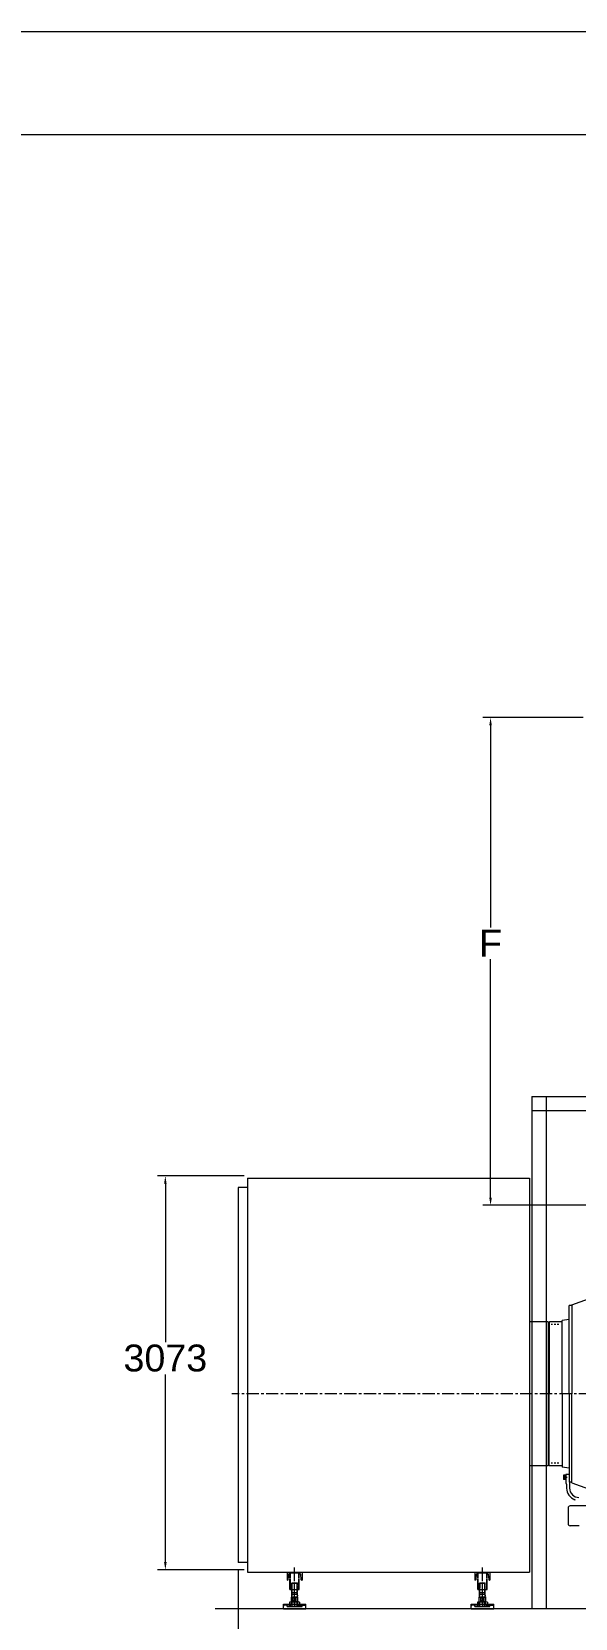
# Model space of a CAD drawing. Header units: millimetres. Extents: x -186 to 966092, y 1050 to 737262.
# Drawn here: x 326237 to 433835, y 422723 to 737262 of the extents above; entities that cross this region are included whole.
import ezdxf
from ezdxf.enums import TextEntityAlignment as Align

# ---------------------------------------------------------------- set-up
doc = ezdxf.new("R2010")
doc.units = ezdxf.units.MM
doc.header["$LTSCALE"] = 25.4
for name, pattern in [('ACAD_ISO04W100', [30, 24, -3, 0, -3]), ('CENTER', [50.8, 31.75, -6.35, 6.35, -6.35]), ('EB_DASH', [6, 3, -3]), ('EB_DASHDOTDOT', [45, 30, -3, 3, -3, 3, -3])]:
    doc.linetypes.add(name, pattern=pattern)
doc.layers.get('Defpoints').update_dxf_attribs({"lineweight": 5})
for name, color, linetype, lineweight in [('CAXA1', 5, 'CENTER', 5), ('CAXAEB0', 7, 'Continuous', 5), ('Title Block', 7, 'Continuous', 5)]:
    doc.layers.add(name, color=color, linetype=linetype, lineweight=lineweight)
doc.styles.add('ACANSTS', font='romans.shx', dxfattribs={"height": 25.4})
doc.styles.add('Roman', font='arial.ttf')
doc.styles.get("Standard").update_dxf_attribs({"font": 'arial.ttf'})
doc.dimstyles.new('ISO-25', dxfattribs={"dimscale": 30, "dimtxt": 38.1, "dimasz": 38.1, "dimexe": 50.8, "dimexo": 50.8, "dimgap": 15.875, "dimtad": 1, "dimtih": 1, "dimtoh": 1, "dimdec": 1, "dimlfac": 0.03937, "dimdsep": 46, "dimtxsty": 'Standard', "dimcen": 63.5, "dimclrd": 7, "dimclre": 7, "dimclrt": 7, "dimadec": 0, "dimazin": 0, "dimtfac": 1, "dimtdec": 1, "dimtmove": 0, "dimatfit": 3, "dimfxl": 25.4, "dimlwd": 5, "dimlwe": 5, "dimarcsym": 0})

# ---------------------------------------------------------------- blocks, each defined once
blk = doc.blocks.new('LONE STAR BLOWER TITLE BLOCK (SIZE A)')
at = {"layer": 'Title Block', "lineweight": 15}
for p, q in [((600.08, 457.2), (0, 457.2)), ((587.38, 444.5), (12.7, 444.5)), ((587.38, 444.5), (12.7, 444.5))]:
    blk.add_line(p, q, dxfattribs=at)
at = {"layer": 'Title Block', "lineweight": 15, "style": 'ACANSTS'}
for tag, p, height in [('DRAWN_BY', (375.45, 58.16), 3.43), ('DRAWN_DATE', (402.66, 58.47), 3.43), ('DRAWING_SUBTITLE', (450.18, 50.21), 5.14), ('CHECKED_BY', (376.02, 49.37), 3.43), ('CHECK_DATE', (402.18, 49.5), 3.43), ('ENGINEER', (375.87, 40.95), 3.43), ('ENG_DATE', (401.95, 40.92), 3.43), ('DRAWING_SUBTITLE', (450.12, 39.35), 5.14), ('MANUFACTURING', (375.76, 32.38), 3.43), ('MFG_DATE', (401.98, 32.46), 3.43), ('CONTROL', (375.76, 23.81), 3.43), ('CONTROL_DATE', (401.98, 23.88), 3.43), ('CAGE_CODE', (455.36, 23.27), 3.43), ('MODEL_FILE_NAME', (230.14, 15.52), 3.43), ('APPROVED_BY', (375.47, 14.54), 3.43), ('APPROVAL_DATE', (401.77, 14.47), 3.43)]:
    blk.add_attdef(tag, p, '', height=height, dxfattribs=at)
at = {"layer": 'Title Block', "lineweight": 15, "style": 'Roman', "flags": 8}
for tag, height, p in [('DWG_NUMBER', 7.14, (484.29, 29.15)), ('SCALE', 3.43, (459.83, 17.88)), ('SHEETNUMBER', 3.43, (539.89, 17.88)), ('TOTA_SHEETS', 3.43, (556.11, 17.82))]:
    blk.add_attdef(tag, text='', height=height, dxfattribs=at).set_placement(p, align=Align.TOP_LEFT)
at = {"layer": 'Title Block', "lineweight": 15, "style": 'ACANSTS'}
blk.add_attdef('REVISION', text='', height=3.43, dxfattribs=at).set_placement((580.38, 22.69), align=Align.CENTER)
blk = doc.blocks.new('*D241')
at = {"color": 7, "linetype": 'Continuous', "lineweight": 5, "transparency": 16777216}
for p, q in [((368313, 510425), (351158, 510425)), ((352682, 508901), (352682, 477486)), ((352682, 433860), (352682, 471083)), ((368313, 432336), (351158, 432336))]:
    blk.add_line(p, q, dxfattribs=at)
at = {"color": 7, "transparency": 16777216}
for points in [[(352428, 508901), (352936, 508901), (352682, 510425)], [(352428, 433860), (352936, 433860), (352682, 432336)]]:
    blk.add_solid(points, dxfattribs=at)
at = {"layer": 'Defpoints', "color": 0, "transparency": 16777216}
for p in [(369837, 510425), (352682, 432336), (369837, 432336)]:
    blk.add_point(p, dxfattribs=at)
at = {"color": 7, "lineweight": 5, "transparency": 16777216, "insert": (352682, 474285), "char_height": 5334, "attachment_point": 5, "style": 'Roman'}
blk.add_mtext('3073', dxfattribs=at)
blk = doc.blocks.new('*D243')
at = {"color": 7, "linetype": 'Continuous', "lineweight": 5, "transparency": 16777216}
for p, q in [((367099, 432231), (367099, 400606)), ((595450, 422931), (595450, 400606)), ((593926, 402130), (368623, 402130))]:
    blk.add_line(p, q, dxfattribs=at)
at = {"color": 7, "transparency": 16777216}
for points in [[(368623, 402384), (368623, 401876), (367099, 402130)], [(593926, 402384), (593926, 401876), (595450, 402130)]]:
    blk.add_solid(points, dxfattribs=at)
at = {"layer": 'Defpoints', "color": 0, "transparency": 16777216}
for p in [(367099, 433755), (595450, 424455), (367099, 402130)]:
    blk.add_point(p, dxfattribs=at)
at = {"color": 7, "lineweight": 5, "transparency": 16777216, "insert": (510360, 405364), "char_height": 5334, "attachment_point": 5, "style": 'Roman'}
blk.add_mtext('C', dxfattribs=at)
blk = doc.blocks.new('*D232')
at = {"color": 7, "linetype": 'Continuous', "lineweight": 5, "transparency": 16777216}
for p, q in [((435416, 601277), (415546, 601277)), ((417070, 599753), (417070, 559700)), ((417070, 506118), (417070, 553414)), ((445084, 504594), (415546, 504594))]:
    blk.add_line(p, q, dxfattribs=at)
at = {"color": 7, "transparency": 16777216}
for points in [[(416816, 599753), (417324, 599753), (417070, 601277)], [(416816, 506118), (417324, 506118), (417070, 504594)]]:
    blk.add_solid(points, dxfattribs=at)
at = {"layer": 'Defpoints', "color": 0, "transparency": 16777216}
for p in [(436940, 601277), (417070, 504594), (446608, 504594)]:
    blk.add_point(p, dxfattribs=at)
at = {"color": 7, "lineweight": 5, "transparency": 16777216, "insert": (417070, 556557), "char_height": 5334, "attachment_point": 5, "style": 'Roman'}
blk.add_mtext('F', dxfattribs=at)

msp = doc.modelspace()

# ---------------------------------------------------------------- linework, layer by layer
at = {"color": 7, "lineweight": 5}
for p, q in [((425269.81, 526188.07), (595449.81, 526188.07)), ((425269.81, 526188.07), (425269.81, 424588.07)), ((428063.81, 526188.07), (428063.81, 424588.07)), ((425269.81, 523394.07), (595449.81, 523394.07)), ((368958.01, 509985.92), (368958.01, 431896.16)), ((368958.01, 509985.92), (424761.81, 509985.92)), ((424761.81, 509985.92), (424761.81, 431896.16)), ((367098.73, 508126.64), (367098.73, 433755.44)), ((368958.01, 508126.64), (367098.73, 508126.64)), ((433174.04, 484876.67), (447407.85, 490057)), ((432645.16, 483677.06), (432645.16, 484736.9)), ((433174.04, 484736.9), (432645.16, 484736.9)), ((433174.04, 484876.67), (433174.04, 467222.48)), ((428480.37, 481483.16), (424761.81, 481483.16)), ((428480.37, 481483.16), (428480.37, 452961.8)), ((428740.67, 481483.16), (428666.3, 481408.79)), ((428666.3, 481408.79), (428666.3, 467222.48)), ((431269.29, 481483.16), (428740.67, 481483.16)), ((432645.16, 481947.53), (431269.29, 481766.36)), ((431269.29, 467222.48), (431269.29, 481756.65)), ((432645.16, 467222.48), (432645.16, 483677.06)), ((428666.3, 453036.17), (428666.3, 467222.48)), ((429932.88, 467222.48), (429932.88, 467222.59)), ((431269.29, 467222.48), (431269.29, 452678.6)), ((432645.14, 467222.48), (432645.17, 450433.23)), ((433174.04, 449568.29), (433174.04, 467222.48)), ((428480.37, 452961.8), (424761.81, 452961.8)), ((428740.67, 452961.8), (428666.3, 453036.17)), ((431269.29, 452961.8), (428740.67, 452961.8)), ((432645.16, 452497.43), (431269.29, 452678.6)), ((431529.59, 451065.37), (431529.59, 450247.29)), ((431901.45, 451065.37), (431529.59, 451065.37)), ((431901.45, 450855.83), (431529.59, 450855.83)), ((431901.45, 450456.83), (431529.59, 450456.83)), ((431901.45, 450247.29), (431529.59, 450247.29)), ((431901.45, 451065.37), (431901.45, 450247.29)), ((431901.45, 451013.84), (431975.82, 451013.84)), ((431975.82, 450636.72), (431901.45, 450702.77)), ((431975.82, 450608.5), (431901.45, 450674.55)), ((431901.45, 450298.81), (431975.82, 450298.81)), ((431975.82, 451214.14), (431975.82, 449429.17)), ((432645.16, 451214.13), (431975.82, 451214.14)), ((432645.17, 450433.23), (432645.16, 449708.06)), ((431975.82, 449429.17), (431975.82, 449429.17)), ((431975.82, 449429.17), (432013.01, 449429.17)), ((432124.56, 449317.61), (432124.56, 448536.72)), ((433174.04, 449708.06), (432645.16, 449708.06)), ((432719.53, 449708.06), (432719.53, 448536.72)), ((433174.04, 449568.29), (446292.28, 444793.97)), ((432440.64, 444632.23), (432440.64, 441424.78)), ((440156.65, 445004.08), (432812.5, 445004.08)), ((434644.71, 441052.92), (432812.5, 441052.92)), ((368958.01, 433755.44), (367098.73, 433755.44)), ((368958.01, 431896.16), (424761.81, 431896.16)), ((376792.39, 431896.16), (379767.24, 431896.16)), ((376792.39, 431896.16), (376792.39, 430297.18)), ((377032.62, 430431.12), (377133.74, 431442.35)), ((377429.75, 431710.23), (379129.88, 431710.23)), ((378279.81, 430185.62), (378279.81, 432007.72)), ((379425.89, 431442.35), (379527.01, 430431.12)), ((379767.24, 431896.16), (379767.24, 430297.18)), ((413977.99, 431896.16), (416952.84, 431896.16)), ((413977.99, 431896.16), (413977.99, 430297.18)), ((414218.22, 430431.12), (414319.34, 431442.35)), ((414615.35, 431710.23), (416315.48, 431710.23)), ((415465.41, 430185.62), (415465.41, 432007.72)), ((416611.49, 431442.35), (416712.61, 430431.12)), ((416952.84, 431896.16), (416952.84, 430297.18)), ((376884.61, 430297.18), (376792.39, 430297.18)), ((377350.17, 428430.29), (379209.45, 428430.29)), ((377703.44, 427860.4), (378856.19, 427860.4)), ((377722.03, 429676.97), (377796.4, 429751.34)), ((377722.03, 429676.97), (378837.6, 429676.97)), ((377722.03, 426967.95), (377722.03, 429676.97)), ((377792.48, 427487.27), (377796.4, 429751.34)), ((377796.4, 429751.34), (378763.23, 429751.34)), ((378837.6, 429676.97), (378763.23, 429751.34)), ((379675.02, 430297.18), (379767.24, 430297.18)), ((414070.21, 430297.18), (413977.99, 430297.18)), ((414535.77, 428430.29), (416395.05, 428430.29)), ((414889.04, 427860.4), (416041.79, 427860.4)), ((414907.63, 429676.97), (414982, 429751.34)), ((414907.63, 429676.97), (416023.2, 429676.97)), ((414907.63, 426967.95), (414907.63, 429676.97)), ((414978.08, 427487.27), (414982, 429751.34)), ((414982, 429751.34), (415948.83, 429751.34)), ((416023.2, 429676.97), (415948.83, 429751.34)), ((416860.62, 430297.18), (416952.84, 430297.18)), ((376048.68, 425517.71), (380510.95, 425517.71)), ((376048.68, 424588.07), (376048.68, 425517.71)), ((376048.68, 424588.07), (376048.68, 425108.67)), ((376792.39, 425294.6), (376234.61, 425294.6)), ((376792.39, 425071.48), (376792.39, 425517.71)), ((376792.39, 425517.71), (379767.24, 425517.71)), ((376792.39, 425071.48), (379767.24, 425071.48)), ((376866.76, 425294.6), (376866.76, 425517.71)), ((377275.8, 425294.6), (376866.76, 425294.6)), ((377275.8, 425294.6), (377275.8, 425517.71)), ((377292.24, 425938.65), (377292.24, 425184.07)), ((377424.55, 425071.48), (377424.55, 425368.97)), ((377629.07, 425368.97), (377424.55, 425368.97)), ((377443.14, 425145.86), (377443.14, 425368.97)), ((377443.14, 425145.86), (379116.49, 425145.86)), ((377539.13, 426013.17), (379020.5, 426013.17)), ((377539.13, 425109.56), (379020.5, 425109.56)), ((377591.88, 425368.97), (377591.88, 425517.71)), ((377703.44, 426967.95), (377629.07, 426893.58)), ((377629.07, 425368.97), (377629.07, 426893.58)), ((377629.07, 426893.58), (377944.63, 426893.58)), ((377703.44, 426967.95), (378856.19, 426967.95)), ((377722.03, 427488.55), (378837.6, 427488.55)), ((377792.48, 427487.27), (377722.03, 427148.2)), ((377786.03, 425184.07), (377786.03, 425938.65)), ((378615, 426967.95), (377944.63, 426075.5)), ((377944.63, 426967.95), (378615, 426075.5)), ((377944.63, 426075.5), (377944.63, 426967.95)), ((377944.63, 426075.5), (378615, 426075.5)), ((378279.81, 426087.68), (378279.81, 424998)), ((378615, 426075.5), (378615, 426967.95)), ((378615, 426893.58), (378930.56, 426893.58)), ((378767.15, 427487.27), (378837.6, 427148.2)), ((378773.6, 425184.07), (378773.6, 425938.65)), ((378856.19, 426967.95), (378930.56, 426893.58)), ((378930.56, 425368.97), (378930.56, 426893.58)), ((378930.56, 425368.97), (379135.08, 425368.97)), ((378967.75, 425368.97), (378967.75, 425517.71)), ((379116.49, 425145.86), (379116.49, 425368.97)), ((379135.08, 425071.48), (379135.08, 425368.97)), ((379267.39, 425938.65), (379267.39, 425184.07)), ((379283.83, 425294.6), (379283.83, 425517.71)), ((379283.83, 425294.6), (379692.87, 425294.6)), ((379692.87, 425294.6), (379692.87, 425517.71)), ((379767.24, 425071.48), (379767.24, 425517.71)), ((379767.24, 425294.6), (380325.02, 425294.6)), ((380510.95, 424588.07), (380510.95, 425517.71)), ((380510.95, 424588.07), (380510.95, 425108.67)), ((413234.28, 425517.71), (417696.55, 425517.71)), ((413234.28, 424588.07), (413234.28, 425517.71)), ((413234.28, 424588.07), (413234.28, 425108.67)), ((413977.99, 425294.6), (413420.21, 425294.6)), ((413977.99, 425071.48), (413977.99, 425517.71)), ((413977.99, 425517.71), (416952.84, 425517.71)), ((413977.99, 425071.48), (416952.84, 425071.48)), ((414052.36, 425294.6), (414052.36, 425517.71)), ((414461.4, 425294.6), (414052.36, 425294.6)), ((414461.4, 425294.6), (414461.4, 425517.71)), ((414477.84, 425938.65), (414477.84, 425184.07)), ((414610.15, 425071.48), (414610.15, 425368.97)), ((414814.67, 425368.97), (414610.15, 425368.97)), ((414628.74, 425145.86), (414628.74, 425368.97)), ((414628.74, 425145.86), (416302.09, 425145.86)), ((414724.73, 426013.17), (416206.1, 426013.17)), ((414724.73, 425109.56), (416206.1, 425109.56)), ((414777.48, 425368.97), (414777.48, 425517.71)), ((414889.04, 426967.95), (414814.67, 426893.58)), ((414814.67, 425368.97), (414814.67, 426893.58)), ((414814.67, 426893.58), (415130.23, 426893.58)), ((414889.04, 426967.95), (416041.79, 426967.95)), ((414907.63, 427488.55), (416023.2, 427488.55)), ((414978.08, 427487.27), (414907.63, 427148.2)), ((414971.63, 425184.07), (414971.63, 425938.65)), ((415800.6, 426967.95), (415130.23, 426075.5)), ((415130.23, 426967.95), (415800.6, 426075.5)), ((415130.23, 426075.5), (415130.23, 426967.95)), ((415130.23, 426075.5), (415800.6, 426075.5)), ((415465.41, 426087.68), (415465.41, 424998)), ((415800.6, 426075.5), (415800.6, 426967.95)), ((415800.6, 426893.58), (416116.16, 426893.58)), ((415952.75, 427487.27), (416023.2, 427148.2)), ((415959.2, 425184.07), (415959.2, 425938.65)), ((416041.79, 426967.95), (416116.16, 426893.58)), ((416116.16, 425368.97), (416116.16, 426893.58)), ((416116.16, 425368.97), (416320.68, 425368.97)), ((416153.35, 425368.97), (416153.35, 425517.71)), ((416302.09, 425145.86), (416302.09, 425368.97)), ((416320.68, 425071.48), (416320.68, 425368.97)), ((416452.99, 425938.65), (416452.99, 425184.07)), ((416469.43, 425294.6), (416469.43, 425517.71)), ((416469.43, 425294.6), (416878.47, 425294.6)), ((416878.47, 425294.6), (416878.47, 425517.71)), ((416952.84, 425071.48), (416952.84, 425517.71)), ((416952.84, 425294.6), (417510.62, 425294.6)), ((417696.55, 424588.07), (417696.55, 425517.71)), ((417696.55, 424588.07), (417696.55, 425108.67)), ((612274.37, 424588.07), (362540.32, 424588.07)), ((376048.68, 424588.07), (380510.95, 424588.07)), ((376048.68, 424588.07), (380510.95, 424588.07)), ((413234.28, 424588.07), (417696.55, 424588.07)), ((413234.28, 424588.07), (417696.55, 424588.07))]:
    msp.add_line(p, q, dxfattribs=at)
at = {"color": 7, "linetype": 'EB_DASH', "lineweight": 5, "ltscale": 4}
for p, q in [((430586.4, 480981.15), (428666.3, 480981.15)), ((430586.4, 453463.81), (428666.3, 453463.81))]:
    msp.add_line(p, q, dxfattribs=at)
at = {"color": 7, "linetype": 'ACAD_ISO04W100', "lineweight": 5, "ltscale": 0.3}
msp.add_line((432247.83, 450656.33), (431450.24, 450656.33), dxfattribs=at)
at = {"color": 7, "linetype": 'ACAD_ISO04W100', "lineweight": 5, "ltscale": 2}
for p, q in [((378279.81, 425489.14), (378279.81, 432866.3)), ((415465.41, 425489.14), (415465.41, 432866.3))]:
    msp.add_line(p, q, dxfattribs=at)
at = {"color": 7, "lineweight": 5}
for centre, radius, start, end in [((432013.01, 449317.61), 111.56, 0, 90), ((434578.81, 448536.72), 2454.25, 180, 250.5287794), ((434578.81, 448536.72), 1859.28, 180, 270), ((432812.5, 444632.23), 371.86, 90, 180), ((433723.54, 446117.65), 111.56, 0, 70.5287794), ((432812.5, 441424.78), 371.86, 180, 270), ((377429.75, 431412.75), 297.48, 90, 174.2894069), ((379129.88, 431412.75), 297.48, 5.7105931, 90), ((414615.35, 431412.75), 297.48, 90, 174.2894069), ((416315.48, 431412.75), 297.48, 5.7105931, 90), ((376884.61, 430445.92), 148.74, 270, 354.2894069), ((379675.02, 430445.92), 148.74, 185.7105931, 270), ((414070.21, 430445.92), 148.74, 270, 354.2894069), ((416860.62, 430445.92), 148.74, 185.7105931, 270), ((376234.61, 425108.67), 185.93, 90, 180), ((377539.13, 425566.89), 446.28, 56.4113187, 123.5886813), ((377539.13, 425555.84), 446.28, 236.4113187, 303.5886813), ((378279.81, 429814.97), 4743.49, 259.8407843, 280.1592157), ((378279.81, 424339.82), 1673.35, 72.8370575, 107.1629425), ((378279.81, 426782.91), 1673.35, 252.8370575, 287.1629425), ((379020.5, 425566.89), 446.28, 56.4113187, 123.5886813), ((379020.5, 425555.84), 446.28, 236.4113187, 303.5886813), ((380325.02, 425108.67), 185.93, 0, 90), ((413420.21, 425108.67), 185.93, 90, 180), ((414724.73, 425566.89), 446.28, 56.4113187, 123.5886813), ((414724.73, 425555.84), 446.28, 236.4113187, 303.5886813), ((415465.41, 429814.97), 4743.49, 259.8407843, 280.1592157), ((415465.41, 424339.82), 1673.35, 72.8370575, 107.1629425), ((415465.41, 426782.91), 1673.35, 252.8370575, 287.1629425), ((416206.1, 425566.89), 446.28, 56.4113187, 123.5886813), ((416206.1, 425555.84), 446.28, 236.4113187, 303.5886813), ((417510.62, 425108.67), 185.93, 0, 90)]:
    msp.add_arc(centre, radius, start, end, dxfattribs=at)
at = {"layer": 'CAXA1', "linetype": 'CENTER', "lineweight": 5, "ltscale": 3}
msp.add_line((495052.45, 467222.48), (365846.44, 467222.48), dxfattribs=at)
at = {"layer": 'CAXAEB0', "color": 7, "linetype": 'EB_DASHDOTDOT', "lineweight": 5}
for p, q in [((377350.17, 428430.29), (377350.17, 431699.39)), ((377435.43, 428430.29), (377443.14, 431710.23)), ((379122.43, 428430.29), (379116.49, 431710.23)), ((379209.45, 428430.29), (379209.45, 431699.39)), ((414535.77, 428430.29), (414535.77, 431699.39)), ((414621.03, 428430.29), (414628.74, 431710.23)), ((416308.03, 428430.29), (416302.09, 431710.23)), ((416395.05, 428430.29), (416395.05, 431699.39)), ((378767.15, 427487.27), (378763.23, 429751.34)), ((378837.6, 426967.95), (378837.6, 429676.97)), ((415952.75, 427487.27), (415948.83, 429751.34)), ((416023.2, 426967.95), (416023.2, 429676.97))]:
    msp.add_line(p, q, dxfattribs=at)

# ---------------------------------------------------------------- block references
at = {"xscale": 1610.262423542551, "yscale": 1610.262423542551, "zscale": 1610.262423542551}
msp.add_blockref('LONE STAR BLOWER TITLE BLOCK (SIZE A)', (-185.91, 1049.85), dxfattribs=at)

# ---------------------------------------------------------------- dimensions: what is measured, and where the dimension line sits
at = {"color": 7, "lineweight": 5}
for base, p1, p2, angle, text, override, picture, middle in [((417070.32, 504594.01), (436940.1, 601276.57), (446608.35, 504594.01), 90, 'F', {"dimscale": 30, "dimtxt": 177.8, "dimasz": 50.8, "dimpost": '\\X', "dimtxsty": 'Roman'}, '*D232', (417070.32, 556556.83)), ((352681.97, 432335.6), (369837.2, 510425.36), (369837.2, 432335.6), 90, '3073', {"dimscale": 30, "dimtxt": 177.8, "dimasz": 50.8, "dimdec": 0, "dimpost": '\\X', "dimtxsty": 'Roman'}, '*D241', (352681.97, 474284.76)), ((367098.73, 402129.83), (595449.81, 424454.72), (367098.73, 433755.44), 180, 'C', {"dimscale": 30, "dimtxt": 177.8, "dimasz": 50.8, "dimpost": '\\X', "dimtxsty": 'Roman'}, '*D243', (510359.81, 402129.83))]:
    dim = msp.add_linear_dim(base=base, p1=p1, p2=p2, angle=angle, text=text, dimstyle='ISO-25', override=override, dxfattribs=at)
    dim.commit()
    dim.dimension.update_dxf_attribs({"geometry": picture, "text_midpoint": middle, "dimtype": 160})

doc.saveas('drawing.dxf')
